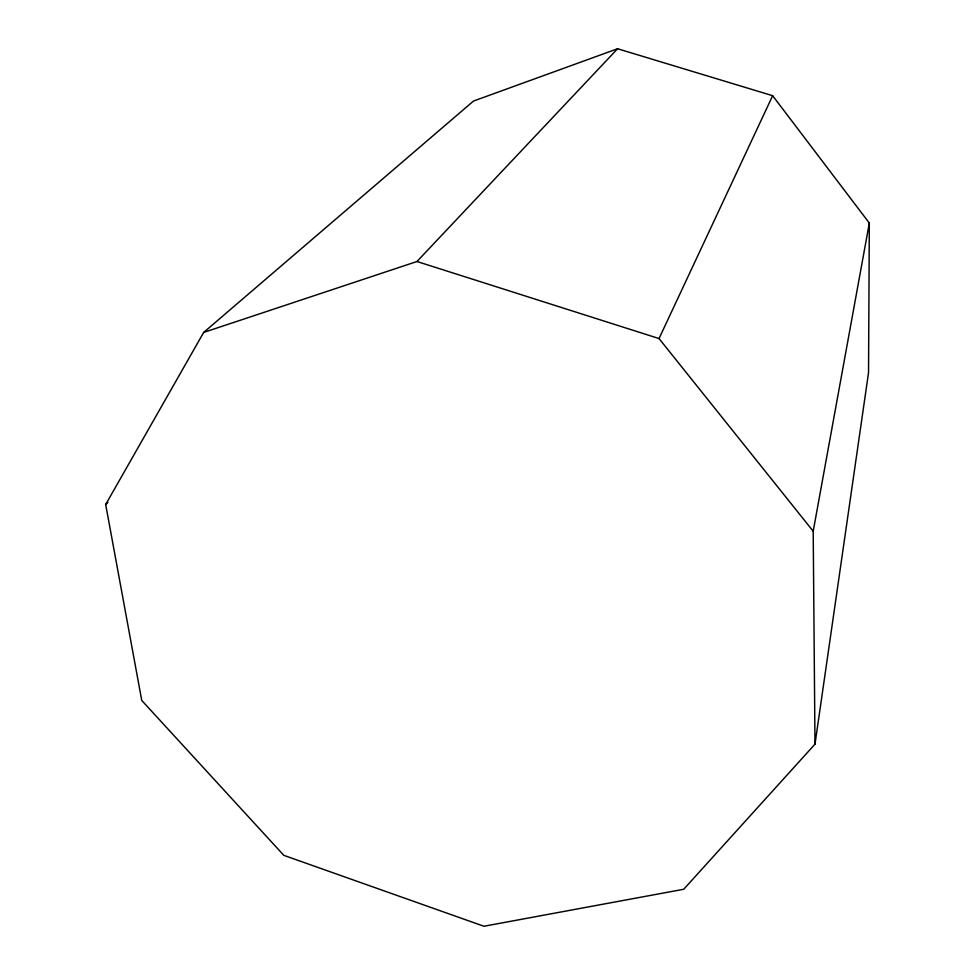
<?xml version="1.0" encoding="UTF-8"?>
<svg xmlns="http://www.w3.org/2000/svg" width="975" height="975" viewBox="0 0 975 975"><rect width="100%" height="100%" fill="white"/><g stroke="black" fill="none" stroke-linecap="round" stroke-linejoin="round"><path stroke-width="1.46" d="M869.322 223.08L868.542 372.633L814.99 744.157L683.731 889.261L483.929 926.25L283.81 855.343L141.765 700.464L105.678 504.514L203.665 332.426L473.472 101.059L617.589 48.75L772.651 95.708L869.322 223.08L813.199 531.229L814.99 744.157M813.199 531.229L659.039 338.557L772.651 95.708M203.665 332.426L416.971 261.507L617.589 48.75M105.678 504.514L107.872 502.418M416.971 261.507L659.039 338.557"/></g></svg>
